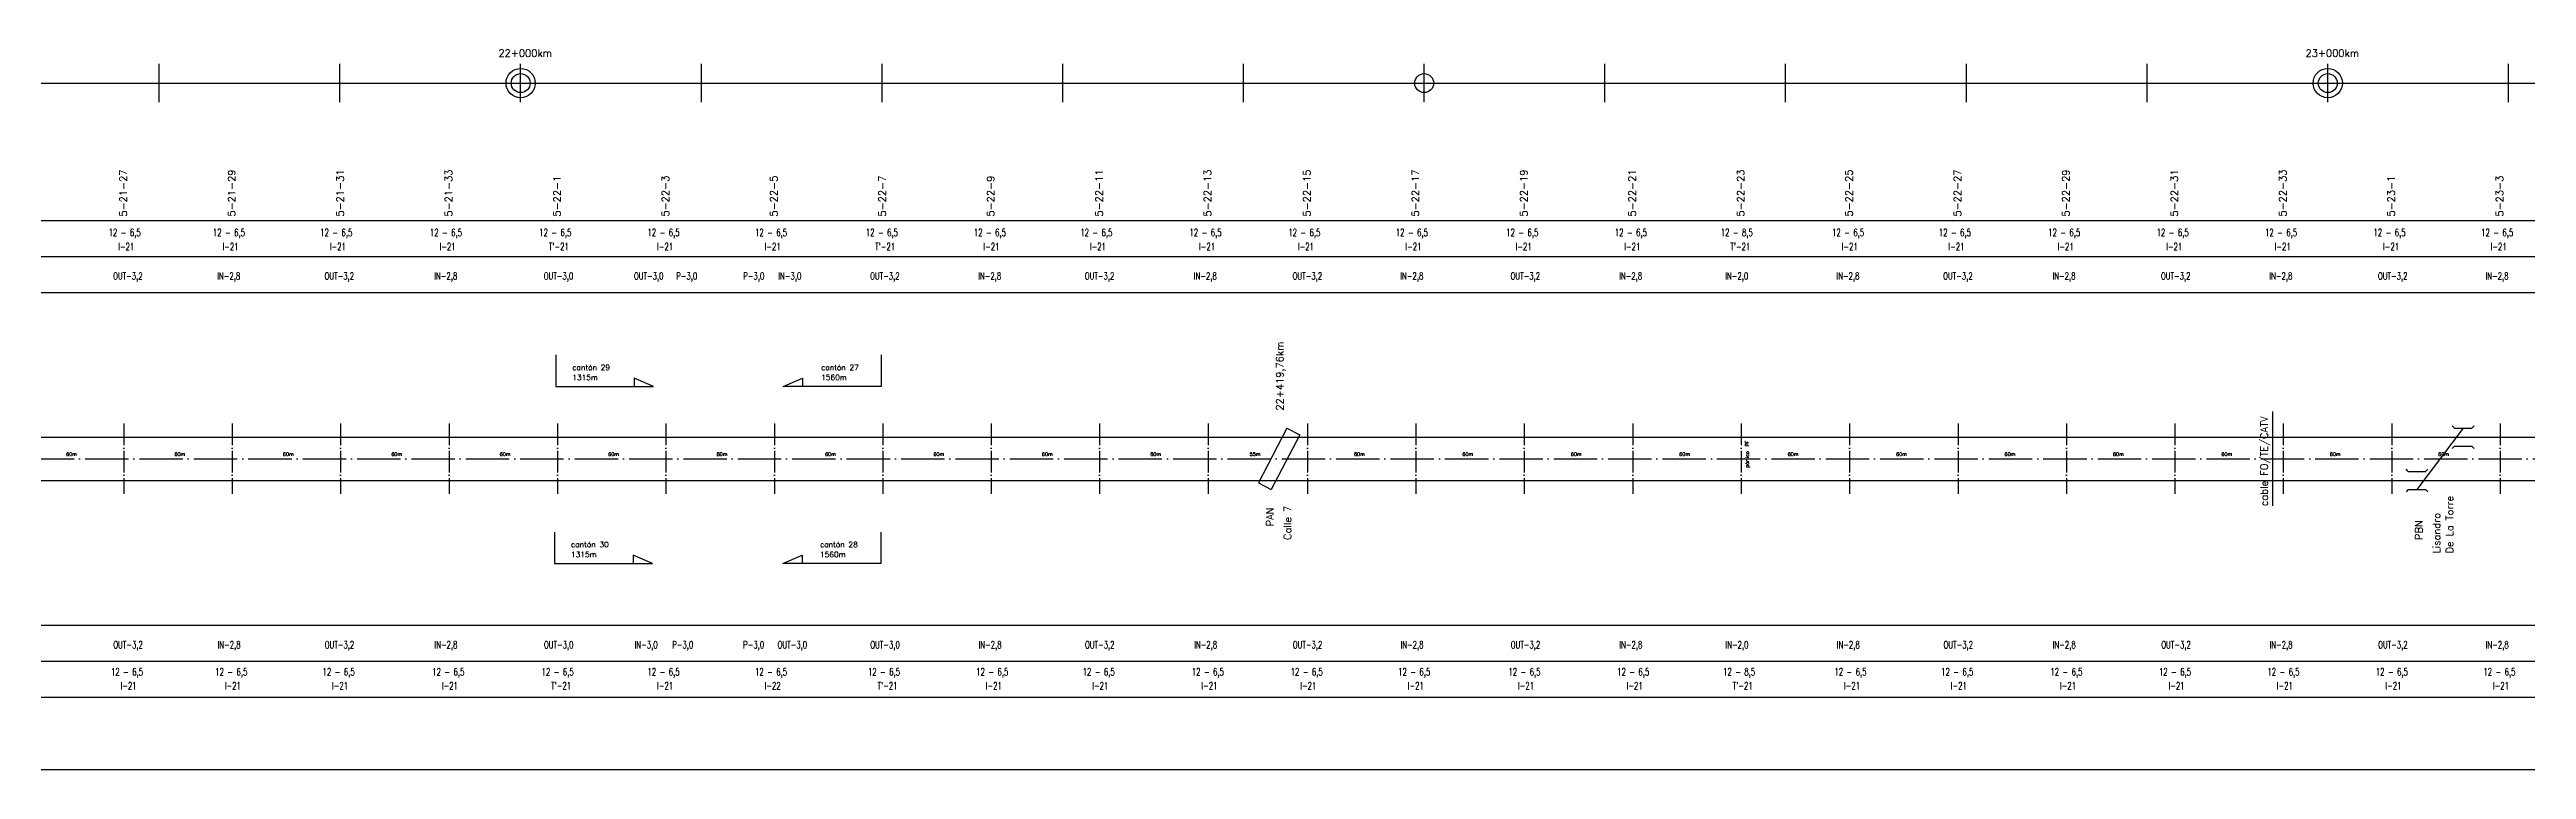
# Model space of a CAD drawing. Header units: millimetres. Extents: x 56 to 21898, y 145 to 1565.
# Drawn here: x 17808 to 19178, y 155 to 554 of the extents above; entities that cross this region are included whole.
import ezdxf

# ---------------------------------------------------------------- set-up
doc = ezdxf.new("R2010")
doc.units = ezdxf.units.MM
doc.linetypes.add('ACAD_ISO04W100', pattern=[30, 24, -3, 0, -3])
for name, color, linetype in [('catenaria via ascendente', 7, 'Continuous'), ('catenaria vía descendente', 7, 'Continuous'), ('Eje de entrevías', 1, 'Continuous'), ('longitud vano', 7, 'Continuous'), ('Nº de poste', 6, 'Continuous'), ('progresivas', 4, 'Continuous'), ('TEXTOS', 3, 'Continuous')]:
    doc.layers.add(name, color=color, linetype=linetype)
doc.styles.add('STYLE1', font='romans.shx')

msp = doc.modelspace()

# ---------------------------------------------------------------- linework, layer by layer
for p, q in [((68.2, 535), (21897.6, 535)), ((17868.2, 524.4), (17868.2, 545.6)), ((17968.2, 524.4), (17968.2, 545.6)), ((18068.2, 524.4), (18068.2, 545.6)), ((18168.2, 524.4), (18168.2, 545.6)), ((18268.2, 524.4), (18268.2, 545.6)), ((18368.2, 524.4), (18368.2, 545.6)), ((18468.2, 524.4), (18468.2, 545.6)), ((18568.2, 524.4), (18568.2, 545.6)), ((18668.2, 524.4), (18668.2, 545.6)), ((18768.2, 524.4), (18768.2, 545.6)), ((18868.2, 524.4), (18868.2, 545.6)), ((18968.2, 524.4), (18968.2, 545.6)), ((19068.2, 524.4), (19068.2, 545.6)), ((19168.2, 524.4), (19168.2, 545.6)), ((68.2, 459), (21897.6, 459)), ((68.2, 439), (21897.6, 439)), ((68.2, 419), (21897.6, 419)), ((18087.6, 384.6), (18087.6, 367.1)), ((18267.7, 384.6), (18267.7, 367.1)), ((18141.8, 367.1), (18131.1, 371.7)), ((18131.1, 371.7), (18131.1, 367.1)), ((18213.5, 367.1), (18224.2, 371.7)), ((18224.2, 371.7), (18224.2, 367.1)), ((18087.6, 367.1), (18141.8, 367.1)), ((18267.7, 367.1), (18213.5, 367.1)), ((18492.2, 344), (18476.5, 313.8)), ((18492.2, 344), (18499.3, 340.3)), ((19037.6, 353.2), (19037.6, 300.9)), ((19143.2, 344), (19117.5, 310)), ((19138.4, 344), (19137.1, 345.3)), ((19138.4, 344), (19148, 344)), ((19148, 344), (19149.2, 345.3)), ((18499.3, 340.3), (18483.6, 310.1)), ((19138.4, 334), (19137.1, 332.8)), ((19138.4, 334), (19148, 334)), ((19148, 334), (19149.2, 332.8)), ((19112.7, 320), (19111.5, 321.3)), ((19112.7, 320), (19122.3, 320)), ((19122.3, 320), (19123.5, 321.3)), ((18476.5, 313.8), (18483.6, 310.1)), ((19112.7, 310), (19111.5, 308.8)), ((19112.7, 310), (19122.3, 310)), ((19122.3, 310), (19123.5, 308.8)), ((18086.9, 286.5), (18086.9, 269.1)), ((18267.5, 286.5), (18267.5, 269.1)), ((18086.9, 269.1), (18141.1, 269.1)), ((18141.1, 269.1), (18130.4, 273.7)), ((18130.4, 273.7), (18130.4, 269.1)), ((18213.3, 269.1), (18224, 273.7)), ((18267.5, 269.1), (18213.3, 269.1)), ((18224, 273.7), (18224, 269.1)), ((68.2, 235), (21897.6, 235)), ((68.2, 215), (21897.6, 215)), ((68.2, 195), (21897.6, 195)), ((16907.9, 155), (21897.6, 155))]:
    msp.add_line(p, q)
at = {"linetype": 'ACAD_ISO04W100', "ltscale": 0.5}
for p, q in [((17848.6, 346.5), (17848.6, 307.6)), ((17908.6, 346.5), (17908.6, 307.6)), ((17968.6, 346.5), (17968.6, 307.6)), ((18028.6, 346.5), (18028.6, 307.6)), ((18088.6, 346.5), (18088.6, 307.6)), ((18148.6, 346.5), (18148.6, 307.6)), ((18208.6, 346.5), (18208.6, 307.6)), ((18268.6, 346.5), (18268.6, 307.6)), ((18328.6, 346.5), (18328.6, 307.6)), ((18388.6, 346.5), (18388.6, 307.6)), ((18448.6, 346.5), (18448.6, 307.6)), ((18503.6, 346.5), (18503.6, 307.6)), ((18563.6, 346.5), (18563.6, 307.6)), ((18623.6, 346.5), (18623.6, 307.6)), ((18683.6, 346.5), (18683.6, 307.6)), ((18743.6, 346.5), (18743.6, 307.6)), ((18803.6, 346.5), (18803.6, 307.6)), ((18863.6, 346.5), (18863.6, 307.6)), ((18923.6, 346.5), (18923.6, 307.6)), ((18983.6, 346.5), (18983.6, 307.6)), ((19043.6, 346.5), (19043.6, 307.6)), ((19103.6, 346.5), (19103.6, 307.6)), ((19163.6, 346.5), (19163.6, 307.6))]:
    msp.add_line(p, q, dxfattribs=at)
for centre, radius in [((18068.2, 535), 8.09), ((18068.2, 535), 5.24), ((18568.2, 535), 5.24), ((19068.2, 535), 8.09), ((19068.2, 535), 5.24)]:
    msp.add_circle(centre, radius)
at = {"layer": 'catenaria via ascendente'}
msp.add_line((68.2, 339), (21897.6, 339), dxfattribs=at)
at = {"layer": 'catenaria vía descendente'}
msp.add_line((68.2, 315), (21897.6, 315), dxfattribs=at)
at = {"layer": 'Eje de entrevías', "linetype": 'ACAD_ISO04W100'}
msp.add_line((68.2, 327), (21897.6, 327), dxfattribs=at)

# ---------------------------------------------------------------- texts
at = {"layer": 'longitud vano', "linetype": 'Continuous', "style": 'STYLE1'}
for s, p in [('60m', (17816.6, 328.6)), ('60m', (17876.6, 328.6)), ('60m', (17936.6, 328.6)), ('60m', (17996.6, 328.6)), ('60m', (18056.6, 328.6)), ('60m', (18116.6, 328.6)), ('60m', (18176.6, 328.6)), ('60m', (18236.6, 328.6)), ('60m', (18296.6, 328.6)), ('60m', (18356.6, 328.6)), ('60m', (18416.6, 328.6)), ('55m', (18471.6, 328.6)), ('60m', (18529.3, 328.6)), ('60m', (18589.3, 328.6)), ('60m', (18649.3, 328.6)), ('60m', (18709.3, 328.6)), ('60m', (18769.3, 328.6)), ('60m', (18829.3, 328.6)), ('60m', (18889.3, 328.6)), ('60m', (18949.3, 328.6)), ('60m', (19009.3, 328.6)), ('60m', (19069.3, 328.6)), ('60m', (19129.3, 328.6))]:
    msp.add_text(s, height=2, dxfattribs=at).set_placement(p)
at = {"layer": 'Nº de poste', "linetype": 'Continuous', "style": 'STYLE1'}
for s, p in [('5-21-27', (17850.3, 461.1)), ('5-21-29', (17910.3, 461.1)), ('5-21-31', (17970.3, 461.1)), ('5-21-33', (18030.3, 461.1)), ('5-22-1', (18090.3, 461.1)), ('5-22-3', (18150.3, 461.1)), ('5-22-5', (18210.3, 461.1)), ('5-22-7', (18270.3, 461.1)), ('5-22-9', (18330.3, 461.1)), ('5-22-11', (18390.3, 461.1)), ('5-22-13', (18450.3, 461.1)), ('5-22-15', (18505.3, 461.1)), ('5-22-17', (18565.3, 461.1)), ('5-22-19', (18625.3, 461.1)), ('5-22-21', (18685.3, 461.1)), ('5-22-23', (18745.3, 461.1)), ('5-22-25', (18805.3, 461.1)), ('5-22-27', (18865.3, 461.1)), ('5-22-29', (18925.3, 461.1)), ('5-22-31', (18985.3, 461.1)), ('5-22-33', (19045.3, 461.1)), ('5-23-1', (19105.3, 461.1)), ('5-23-3', (19165.3, 461.1))]:
    msp.add_text(s, height=4, rotation=90, dxfattribs=at).set_placement(p)
at = {"layer": 'progresivas', "linetype": 'Continuous', "style": 'STYLE1'}
for s, p in [('22+000km', (18055.9, 549.6)), ('23+000km', (19055.9, 549.6))]:
    msp.add_text(s, height=4, dxfattribs=at).set_placement(p)
msp.add_text('22+419,76km', height=4, rotation=90, dxfattribs=at).set_placement((18490.3, 353.7))
at = {"layer": 'TEXTOS', "linetype": 'Continuous', "style": 'STYLE1', "width": 0.7}
for s, p in [('12 - 6,5', (17840.2, 450.3)), ('12 - 6,5', (17897.9, 450.3)), ('12 - 6,5', (17957.3, 450.3)), ('12 - 6,5', (18018, 450.3)), ('12 - 6,5', (18078.5, 450.3)), ('12 - 6,5', (18138.4, 450.3)), ('12 - 6,5', (18197.9, 450.3)), ('12 - 6,5', (18259.2, 450.3)), ('12 - 6,5', (18319, 450.3)), ('12 - 6,5', (18377.9, 450.3)), ('12 - 6,5', (18438.3, 450.3)), ('12 - 6,5', (18493, 450.3)), ('12 - 6,5', (18552.5, 450.3)), ('12 - 6,5', (18613.6, 450.3)), ('12 - 6,5', (18673.7, 450.3)), ('12 - 8,5', (18732.3, 450.3)), ('12 - 6,5', (18793.9, 450.3)), ('12 - 6,5', (18853, 450.3)), ('12 - 6,5', (18913.5, 450.3)), ('12 - 6,5', (18973.5, 450.3)), ('12 - 6,5', (19033.5, 450.3)), ('12 - 6,5', (19093.5, 450.3)), ('12 - 6,5', (19153.1, 450.3)), ('I-21', (17845.5, 442.5)), ('I-21', (17903.2, 442.5)), ('I-21', (17962.6, 442.5)), ('I-21', (18023.3, 442.5)), ("T'-21", (18083.8, 442.5)), ('I-21', (18143.7, 442.5)), ('I-21', (18203.2, 442.5)), ("T'-21", (18264.4, 442.5)), ('I-21', (18324.3, 442.5)), ('I-21', (18383.2, 442.5)), ('I-21', (18443.6, 442.5)), ('I-21', (18498.3, 442.5)), ('I-21', (18557.8, 442.5)), ('I-21', (18618.8, 442.5)), ('I-21', (18678.9, 442.5)), ("T'-21", (18737.6, 442.5)), ('I-21', (18799.2, 442.5)), ('I-21', (18858.3, 442.5)), ('I-21', (18918.7, 442.5)), ('I-21', (18978.8, 442.5)), ('I-21', (19038.8, 442.5)), ('I-21', (19098.8, 442.5)), ('I-21', (19158.3, 442.5)), ('OUT-3,2', (17842.7, 426.2)), ('IN-2,8', (17900.3, 426.2)), ('OUT-3,2', (17959.7, 426.2)), ('IN-2,8', (18020.4, 426.2)), ('OUT-3,0', (18081, 426.2)), ('OUT-3,0', (18130.9, 426.2)), ('P-3,0', (18154.3, 426.2)), ('P-3,0', (18191.4, 426.2)), ('IN-3,0', (18210.8, 426.2)), ('OUT-3,2', (18261.6, 426.2)), ('IN-2,8', (18321.4, 426.2)), ('OUT-3,2', (18380.4, 426.2)), ('IN-2,8', (18440.7, 426.2)), ('OUT-3,2', (18495.4, 426.2)), ('IN-2,8', (18555, 426.2)), ('OUT-3,2', (18616, 426.2)), ('IN-2,8', (18676.1, 426.2)), ('IN-2,0', (18734.8, 426.2)), ('IN-2,8', (18796.3, 426.2)), ('OUT-3,2', (18855.4, 426.2)), ('IN-2,8', (18915.9, 426.2)), ('OUT-3,2', (18975.9, 426.2)), ('IN-2,8', (19035.9, 426.2)), ('OUT-3,2', (19096, 426.2)), ('IN-2,8', (19155.5, 426.2)), ('OUT-3,2', (17842.8, 222.1)), ('IN-2,8', (17900.5, 222.1)), ('OUT-3,2', (17959.8, 222.1)), ('IN-2,8', (18020.5, 222.1)), ('OUT-3,0', (18081.1, 222.1)), ('IN-3,0', (18131.3, 222.1)), ('P-3,0', (18152.1, 222.1)), ('P-3,0', (18191.3, 222.1)), ('OUT-3,0', (18210.4, 222.1)), ('OUT-3,0', (18261.7, 222.1)), ('IN-2,8', (18321.6, 222.1)), ('OUT-3,2', (18380.5, 222.1)), ('IN-2,8', (18440.9, 222.1)), ('OUT-3,2', (18495.5, 222.1)), ('IN-2,8', (18555.1, 222.1)), ('OUT-3,2', (18616.1, 222.1)), ('IN-2,8', (18676.2, 222.1)), ('IN-2,0', (18734.9, 222.1)), ('IN-2,8', (18796.5, 222.1)), ('OUT-3,2', (18855.6, 222.1)), ('IN-2,8', (18916, 222.1)), ('OUT-3,2', (18976.1, 222.1)), ('IN-2,8', (19036, 222.1)), ('OUT-3,2', (19096.1, 222.1)), ('IN-2,8', (19155.6, 222.1)), ('12 - 6,5', (17841.5, 207.1)), ('12 - 6,5', (17899.2, 207.1)), ('12 - 6,5', (17958.6, 207.1)), ('12 - 6,5', (18019.3, 207.1)), ('12 - 6,5', (18079.8, 207.1)), ('12 - 6,5', (18138.4, 207.1)), ('12 - 6,5', (18197.9, 207.1)), ('12 - 6,5', (18260.4, 207.1)), ('12 - 6,5', (18320.3, 207.1)), ('12 - 6,5', (18379.2, 207.1)), ('12 - 6,5', (18439.6, 207.1)), ('12 - 6,5', (18494.3, 207.1)), ('12 - 6,5', (18553.8, 207.1)), ('12 - 6,5', (18614.8, 207.1)), ('12 - 6,5', (18675, 207.1)), ('12 - 8,5', (18733.6, 207.1)), ('12 - 6,5', (18795.2, 207.1)), ('12 - 6,5', (18854.3, 207.1)), ('12 - 6,5', (18914.7, 207.1)), ('12 - 6,5', (18974.8, 207.1)), ('12 - 6,5', (19034.8, 207.1)), ('12 - 6,5', (19094.8, 207.1)), ('12 - 6,5', (19154.3, 207.1)), ('I-21', (17846.8, 199.4)), ('I-21', (17904.5, 199.4)), ('I-21', (17963.8, 199.4)), ('I-21', (18024.6, 199.4)), ("T'-21", (18085.1, 199.4)), ('I-21', (18143.7, 199.4)), ('I-22', (18203.2, 199.4)), ("T'-21", (18265.7, 199.4)), ('I-21', (18325.6, 199.4)), ('I-21', (18384.5, 199.4)), ('I-21', (18444.9, 199.4)), ('I-21', (18499.6, 199.4)), ('I-21', (18559.1, 199.4)), ('I-21', (18620.1, 199.4)), ('I-21', (18680.2, 199.4)), ("T'-21", (18738.9, 199.4)), ('I-21', (18800.5, 199.4)), ('I-21', (18859.6, 199.4)), ('I-21', (18920, 199.4)), ('I-21', (18980.1, 199.4)), ('I-21', (19040, 199.4)), ('I-21', (19100.1, 199.4)), ('I-21', (19159.6, 199.4))]:
    msp.add_text(s, height=4, dxfattribs=at).set_placement(p)
at = {"layer": 'TEXTOS', "linetype": 'Continuous', "style": 'STYLE1'}
for s, p in [('cantón 29', (18096.8, 376.1)), ('1315m', (18096.8, 370.6)), ('cantón 27', (18234.5, 376.1)), ('1560m', (18234.5, 370.6)), ('cantón 30', (18096.1, 278.1)), ('1315m', (18096.1, 272.6)), ('cantón 28', (18233.9, 278.1)), ('1560m', (18233.9, 272.6))]:
    msp.add_text(s, height=3, dxfattribs=at).set_placement(p)
for s, p in [('cable FO/TE/CATV', (19035, 300.8)), ('De La Torre', (19137.6, 274.6)), ('PAN', (18484.8, 289.6)), ('Calle 7', (18494.6, 282.1)), ('PBN', (19120.6, 282.1)), ('Lisandro', (19130.4, 274.6))]:
    msp.add_text(s, height=4, rotation=90, dxfattribs=at).set_placement(p)
at = {"layer": 'TEXTOS', "color": 6, "linetype": 'Continuous', "style": 'STYLE1'}
for s, p in [('PF', (18747.9, 333.8)), ('pórtico', (18747.9, 322))]:
    msp.add_text(s, height=2, rotation=90, dxfattribs=at).set_placement(p)

doc.saveas('drawing.dxf')
